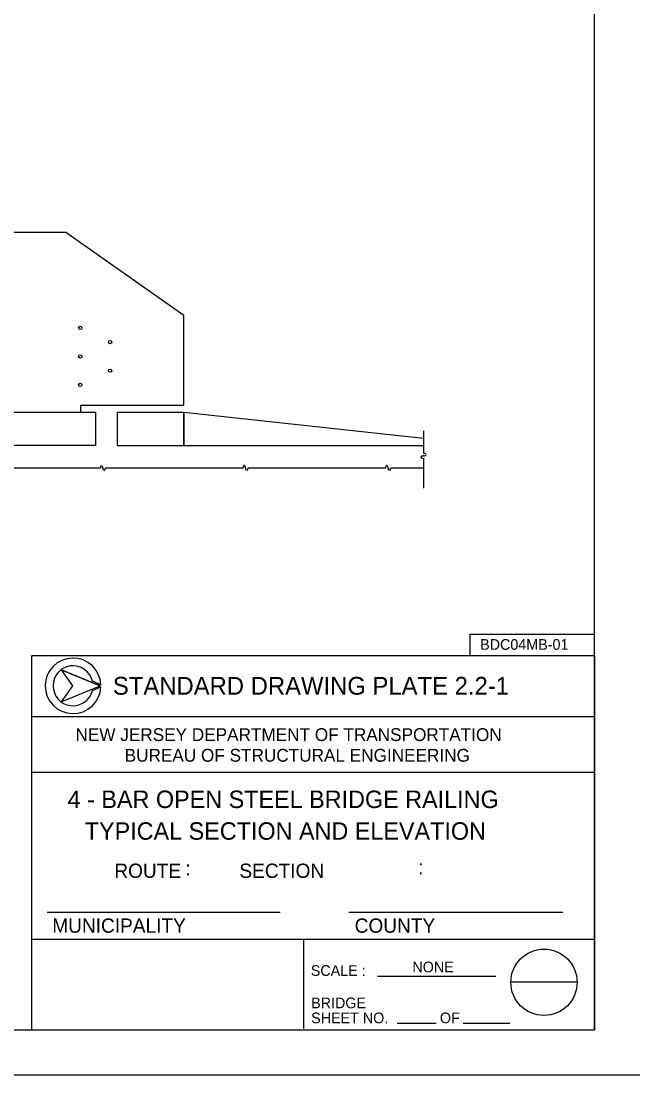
# Model space of a CAD drawing. Extents: x 499999.87 to 500002.82, y 499999.96 to 500001.79.
# Drawn here: x 500002.255 to 500002.825, y 499999.958 to 500000.929 of the extents above; entities that cross this region are included whole.
import ezdxf

# ---------------------------------------------------------------- set-up
doc = ezdxf.new("R2010")
doc.units = 0
for name, color, linetype in [('1', 7, 'Continuous'), ('2', 7, 'Continuous'), ('39', 7, 'Continuous'), ('4', 7, 'Continuous'), ('40', 7, 'Continuous'), ('53', 7, 'Continuous')]:
    doc.layers.add(name, color=color, linetype=linetype)

msp = doc.modelspace()

# ---------------------------------------------------------------- linework, layer by layer
at = {"layer": '1'}
for p, q in [((500002.78314, 500000), (500002.78314, 500001.75)), ((500002.78314, 500000), (500002.78314, 500001.75)), ((500002.32808, 500000.3166), (500002.29232, 500000.33136)), ((500002.29232, 500000.33136), (500002.32808, 500000.3166)), ((500002.32808, 500000.3166), (500002.29232, 500000.33136)), ((500002.29232, 500000.33136), (500002.30282, 500000.3166)), ((500002.32808, 500000.3166), (500002.29232, 500000.33136)), ((500002.29232, 500000.33136), (500002.30282, 500000.3166)), ((500002.32119, 500000.32087), (500002.32087, 500000.32087)), ((500002.32874, 500000.31759), (500002.32119, 500000.32087)), ((500002.30282, 500000.3166), (500002.29232, 500000.30184)), ((500002.29232, 500000.30184), (500002.32808, 500000.3166)), ((500002.30282, 500000.3166), (500002.29232, 500000.30184)), ((500002.29232, 500000.30184), (500002.32808, 500000.3166)), ((500002.32119, 500000.31234), (500002.32874, 500000.31562)), ((500000.03314, 500000), (500002.78314, 500000)), ((499999.86647, 499999.95833), (500002.8248, 499999.95833))]:
    msp.add_line(p, q, dxfattribs=at)
for radius, start, end in [(0.0256, 2.21392, 357.78608), (0.01837, 13.69411, 346.30589)]:
    msp.add_arc((500002.30315, 500000.3166), radius, start, end, dxfattribs=at)
at = {"layer": '39'}
for p, q in [((500002.26542, 500000), (500002.26542, 500000.34449)), ((500002.26542, 500000.34449), (500002.78314, 500000.34449)), ((500002.78314, 500000.34449), (500002.78314, 500000)), ((500002.32808, 500000.3166), (500002.29232, 500000.33136)), ((500002.29232, 500000.33136), (500002.30282, 500000.3166)), ((500002.30282, 500000.3166), (500002.29232, 500000.30184)), ((500002.29232, 500000.30184), (500002.32808, 500000.3166)), ((500002.26542, 500000.28839), (500002.78314, 500000.28839)), ((500002.26542, 500000.2372), (500002.78314, 500000.2372)), ((500002.27953, 500000.10827), (500002.49377, 500000.10827)), ((500002.55709, 500000.10827), (500002.75394, 500000.10827)), ((500002.26542, 500000.08333), (500002.78314, 500000.08333)), ((500002.51542, 500000.08333), (500002.78314, 500000.08333)), ((500002.51542, 500000.00098), (500002.51542, 500000.08333)), ((500002.51542, 500000.00098), (500002.51542, 500000.08333)), ((500002.51542, 500000.00098), (500002.51542, 500000.08333)), ((500002.58333, 500000.04921), (500002.69226, 500000.04921)), ((500002.76706, 500000.04364), (500002.70604, 500000.04364)), ((500002.60138, 500000.00591), (500002.63747, 500000.00591)), ((500002.66207, 500000.00591), (500002.70505, 500000.00591))]:
    msp.add_line(p, q, dxfattribs=at)
msp.add_circle((500002.73655, 500000.04364), 0.03051, dxfattribs=at)
at = {"layer": '4'}
for p, q in [((500002.31037, 500000.57513), (500002.40518, 500000.57513)), ((500002.62566, 500000.55151), (500002.62566, 500000.53084)), ((500002.34416, 500000.53773), (500002.40518, 500000.53773)), ((500002.40518, 500000.53773), (500002.62566, 500000.53773)), ((500002.62566, 500000.52625), (500002.62566, 500000.49869)), ((500002.20177, 500000.51739), (500002.32841, 500000.51739)), ((500002.33301, 500000.51739), (500002.45965, 500000.51739)), ((500002.46424, 500000.51739), (500002.59088, 500000.51739)), ((500002.59547, 500000.51739), (500002.62566, 500000.51739))]:
    msp.add_line(p, q, dxfattribs=at)
for points in [[(500002.31037, 500000.56857), (500002.31037, 500000.57513), (500002.40518, 500000.57513), (500002.40518, 500000.65748), (500002.29659, 500000.73392), (500002.14731, 500000.73392), (500002.14731, 500000.73196)], [(500001.79035, 500000.56857), (500002.32382, 500000.56857), (500002.32382, 500000.53773), (500001.79035, 500000.53773)], [(500002.34416, 500000.53773), (500002.34416, 500000.56857), (500002.40518, 500000.56857), (500002.40518, 500000.53773), (500002.40617, 500000.53773)], [(500002.40518, 500000.53773), (500002.40518, 500000.56857), (500002.62566, 500000.54462)]]:
    msp.add_lwpolyline(points, dxfattribs=at)
for centre in [(500002.30978, 500000.64616), (500002.33735, 500000.63302), (500002.30978, 500000.61988), (500002.33735, 500000.60674), (500002.30978, 500000.5936)]:
    msp.add_circle(centre, 0.00151, dxfattribs=at)
for centre, radius, start, end in [((500002.62569, 500000.52608), 0.00455, 77.11562, 90), ((500002.62613, 500000.52799), 0.00258, 60, 77.11562), ((500002.62398, 500000.52717), 0.000579, 164.20622, 180), ((500002.62398, 500000.52717), 0.000579, 180, 195.79378), ((500002.62411, 500000.52713), 0.000715, 150, 164.20621), ((500002.62411, 500000.52721), 0.000715, 195.79379, 210), ((500002.62428, 500000.52704), 0.000906, 132.65485, 150), ((500002.62428, 500000.5273), 0.000906, 210, 227.34515), ((500002.62481, 500000.52646), 0.0017, 120, 132.65485), ((500002.62481, 500000.52788), 0.0017, 227.34515, 240), ((500002.62525, 500000.52569), 0.00258, 102.88438, 120), ((500002.62525, 500000.52865), 0.00258, 240, 257.11562), ((500002.62569, 500000.52378), 0.00455, 90, 102.88438), ((500002.62569, 500000.53057), 0.00455, 257.11562, 270), ((500002.62569, 500000.53287), 0.00455, 270, 282.88438), ((500002.62613, 500000.53096), 0.00258, 282.88438, 300), ((500002.62657, 500000.52876), 0.0017, 47.34515, 60), ((500002.62657, 500000.53019), 0.0017, 300, 312.65485), ((500002.62711, 500000.52934), 0.000906, 30, 47.34515), ((500002.62711, 500000.52961), 0.000906, 312.65485, 330), ((500002.62727, 500000.52944), 0.000715, 15.79379, 30), ((500002.62727, 500000.52951), 0.000715, 330, 344.20622), ((500002.62741, 500000.52947), 0.000579, 0, 15.79378), ((500002.62741, 500000.52947), 0.000579, 344.20622, 0), ((500002.33288, 500000.5171), 0.00455, 167.11562, 180), ((500002.33097, 500000.51754), 0.00258, 150, 167.11562), ((500002.3302, 500000.51798), 0.0017, 137.34515, 150), ((500002.32962, 500000.51852), 0.000906, 120, 137.34515), ((500002.32952, 500000.51869), 0.000715, 105.79378, 120), ((500002.32949, 500000.51882), 0.000579, 90, 105.79378), ((500002.32949, 500000.51882), 0.000579, 74.20622, 90), ((500002.32945, 500000.51869), 0.000715, 60, 74.20622), ((500002.32935, 500000.51852), 0.000906, 42.65485, 60), ((500002.32877, 500000.51798), 0.0017, 30, 42.65485), ((500002.328, 500000.51754), 0.00258, 12.88438, 30), ((500002.32609, 500000.5171), 0.00455, 0, 12.88438), ((500002.33518, 500000.5171), 0.00455, 180, 192.88438), ((500002.33327, 500000.51667), 0.00258, 192.88438, 210), ((500002.3325, 500000.51622), 0.0017, 210, 222.65485), ((500002.33179, 500000.51539), 0.000579, 254.20622, 270), ((500002.33175, 500000.51552), 0.000715, 285.79378, 300), ((500002.33165, 500000.51569), 0.000906, 300, 317.34514), ((500002.33107, 500000.51622), 0.0017, 317.34515, 330), ((500002.3303, 500000.51667), 0.00258, 330, 347.11562), ((500002.32839, 500000.5171), 0.00455, 347.11562, 0), ((500002.46412, 500000.5171), 0.00455, 167.11562, 180), ((500002.4622, 500000.51754), 0.00258, 150, 167.11562), ((500002.46143, 500000.51798), 0.0017, 137.34515, 150), ((500002.46085, 500000.51852), 0.000906, 120, 137.34515), ((500002.46076, 500000.51869), 0.000715, 105.79378, 120), ((500002.46072, 500000.51882), 0.000579, 90, 105.79378), ((500002.46072, 500000.51882), 0.000579, 74.20622, 90), ((500002.46068, 500000.51869), 0.000715, 60, 74.20622), ((500002.46059, 500000.51852), 0.000906, 42.65485, 60), ((500002.46001, 500000.51798), 0.0017, 30, 42.65485), ((500002.45924, 500000.51754), 0.00258, 12.88438, 30), ((500002.45732, 500000.5171), 0.00455, 0, 12.88438), ((500002.46642, 500000.5171), 0.00455, 180, 192.88438), ((500002.4645, 500000.51667), 0.00258, 192.88438, 210), ((500002.46373, 500000.51622), 0.0017, 210, 222.65485), ((500002.46302, 500000.51539), 0.000579, 254.20622, 270), ((500002.46298, 500000.51552), 0.000715, 285.79378, 300), ((500002.46289, 500000.51569), 0.000906, 300, 317.34514), ((500002.46231, 500000.51622), 0.0017, 317.34515, 330), ((500002.46154, 500000.51667), 0.00258, 330, 347.11562), ((500002.45963, 500000.5171), 0.00455, 347.11562, 0), ((500002.59535, 500000.5171), 0.00455, 167.11562, 180), ((500002.59344, 500000.51754), 0.00258, 150, 167.11562), ((500002.59267, 500000.51798), 0.0017, 137.34515, 150), ((500002.59209, 500000.51852), 0.000906, 120, 137.34515), ((500002.59199, 500000.51869), 0.000715, 105.79378, 120), ((500002.59195, 500000.51882), 0.000579, 90, 105.79378), ((500002.59195, 500000.51882), 0.000579, 74.20622, 90), ((500002.59192, 500000.51869), 0.000715, 60, 74.20622), ((500002.59182, 500000.51852), 0.000906, 42.65485, 60), ((500002.59124, 500000.51798), 0.0017, 30, 42.65485), ((500002.59047, 500000.51754), 0.00258, 12.88438, 30), ((500002.58856, 500000.5171), 0.00455, 0, 12.88438), ((500002.59765, 500000.5171), 0.00455, 180, 192.88438), ((500002.59574, 500000.51667), 0.00258, 192.88438, 210), ((500002.59497, 500000.51622), 0.0017, 210, 222.65485), ((500002.59425, 500000.51539), 0.000579, 254.20622, 270), ((500002.59422, 500000.51552), 0.000715, 285.79378, 300), ((500002.59412, 500000.51569), 0.000906, 300, 317.34514), ((500002.59354, 500000.51622), 0.0017, 317.34515, 330), ((500002.59277, 500000.51667), 0.00258, 330, 347.11562), ((500002.59086, 500000.5171), 0.00455, 347.11562, 0)]:
    msp.add_arc(centre, radius, start, end, dxfattribs=at)
at = {"layer": '40'}
for p, q in [((500002.66864, 500000.34437), (500002.66864, 500000.36438)), ((500002.66864, 500000.36417), (500002.78314, 500000.36417))]:
    msp.add_line(p, q, dxfattribs=at)

# ---------------------------------------------------------------- texts
at = {"layer": '1'}
msp.add_text('NONE', height=0.009843, dxfattribs=at).set_placement((500002.61549, 500000.05282))
at = {"layer": '2'}
for s, height, p in [('STANDARD DRAWING PLATE 2.2-1', 0.0164035, (500002.3399, 500000.3084)), ('4 - BAR OPEN STEEL BRIDGE RAILING', 0.0160768, (500002.29823, 500000.20407)), ('TYPICAL SECTION AND ELEVATION', 0.0160768, (500002.31398, 500000.17487))]:
    msp.add_text(s, height=height, dxfattribs=at).set_placement(p)
at = {"layer": '39'}
for s, height, p in [('NEW JERSEY DEPARTMENT OF TRANSPORTATION', 0.0118091, (500002.30545, 500000.26575)), ('BUREAU OF STRUCTURAL ENGINEERING', 0.011811, (500002.35072, 500000.24672)), ('ROUTE           SECTION', 0.013124, (500002.34121, 500000.13976)), (':', 0.01312, (500002.4065, 500000.14206)), (':', 0.01312, (500002.62073, 500000.14304)), ('MUNICIPALITY', 0.013124, (500002.28412, 500000.08924)), ('COUNTY', 0.013124, (500002.56234, 500000.08924)), ('SCALE :', 0.009843, (500002.52198, 500000.04954)), ('BRIDGE', 0.009843, (500002.52231, 500000.01969)), ('SHEET NO.', 0.009843, (500002.52231, 500000.00591)), ('OF', 0.009843, (500002.64075, 500000.00591))]:
    msp.add_text(s, height=height, dxfattribs=at).set_placement(p)
at = {"layer": '53'}
msp.add_text('BDC04MB-01', height=0.009843, dxfattribs=at).set_placement((500002.67782, 500000.34974))

doc.saveas('drawing.dxf')
